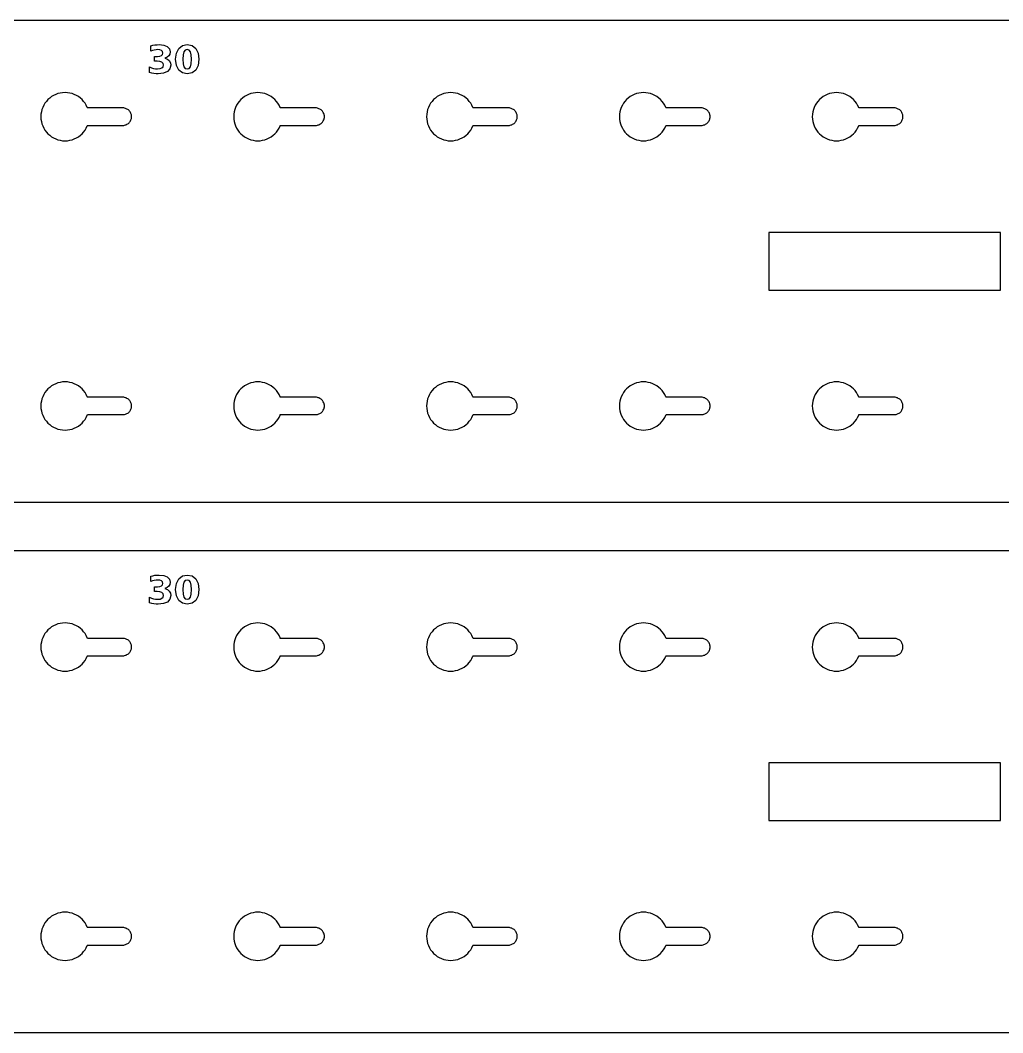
# Model space of a CAD drawing. Header units: millimetres. Extents: x 12 to 808, y 12 to 450.
# Drawn here: x 313.9 to 415.8, y 12.5 to 117.5 of the extents above; entities that cross this region are included whole.
import ezdxf

# ---------------------------------------------------------------- set-up
doc = ezdxf.new("R2010")
doc.units = ezdxf.units.MM
doc.layers.add('CUT', color=1, linetype='Continuous')
doc.layers.add('ENGRAVE', color=5, linetype='Continuous')

msp = doc.modelspace()

# ---------------------------------------------------------------- linework, layer by layer
at = {"layer": 'CUT', "color": 1}
for points in [[(12.5, 112.5), (18.5, 112.5), (18.5, 117.5), (758.5, 117.5), (758.5, 112.5), (764.5, 112.5), (764.5, 72.5), (758.5, 72.5), (758.5, 67.5), (18.5, 67.5), (18.5, 72.5), (12.5, 72.5)], [(320.09, 105.57), (320.27, 105.73), (320.43, 105.91), (320.58, 106.11), (320.7, 106.32), (320.81, 106.54), (320.83, 106.6), (324.5, 106.6), (324.59, 106.6), (324.68, 106.62), (324.76, 106.64), (324.84, 106.67), (324.92, 106.71), (325, 106.75), (325.07, 106.8), (325.14, 106.86), (325.2, 106.93), (325.25, 107), (325.29, 107.08), (325.33, 107.16), (325.36, 107.24), (325.38, 107.32), (325.4, 107.41), (325.4, 107.5), (325.4, 107.59), (325.38, 107.68), (325.36, 107.76), (325.33, 107.84), (325.29, 107.92), (325.25, 108), (325.2, 108.07), (325.14, 108.14), (325.07, 108.2), (325, 108.25), (324.92, 108.29), (324.84, 108.33), (324.76, 108.36), (324.68, 108.38), (324.59, 108.4), (324.5, 108.4), (320.83, 108.4), (320.81, 108.46), (320.7, 108.68), (320.58, 108.89), (320.43, 109.09), (320.27, 109.27), (320.09, 109.43), (319.89, 109.58), (319.68, 109.7), (319.46, 109.81), (319.23, 109.89), (318.99, 109.95), (318.75, 109.99), (318.5, 110), (318.25, 109.99), (318.01, 109.95), (317.77, 109.89), (317.54, 109.81), (317.32, 109.7), (317.11, 109.58), (316.91, 109.43), (316.73, 109.27), (316.57, 109.09), (316.42, 108.89), (316.3, 108.68), (316.19, 108.46), (316.11, 108.23), (316.05, 107.99), (316.01, 107.75), (316, 107.5), (316.01, 107.25), (316.05, 107.01), (316.11, 106.77), (316.19, 106.54), (316.3, 106.32), (316.42, 106.11), (316.57, 105.91), (316.73, 105.73), (316.91, 105.57), (317.11, 105.42), (317.32, 105.3), (317.54, 105.19), (317.77, 105.11), (318.01, 105.05), (318.25, 105.01), (318.5, 105), (318.75, 105.01), (318.99, 105.05), (319.23, 105.11), (319.46, 105.19), (319.68, 105.3), (319.89, 105.42)], [(340.09, 105.57), (340.27, 105.73), (340.43, 105.91), (340.58, 106.11), (340.7, 106.32), (340.81, 106.54), (340.83, 106.6), (344.5, 106.6), (344.59, 106.6), (344.68, 106.62), (344.76, 106.64), (344.84, 106.67), (344.92, 106.71), (345, 106.75), (345.07, 106.8), (345.14, 106.86), (345.2, 106.93), (345.25, 107), (345.29, 107.08), (345.33, 107.16), (345.36, 107.24), (345.38, 107.32), (345.4, 107.41), (345.4, 107.5), (345.4, 107.59), (345.38, 107.68), (345.36, 107.76), (345.33, 107.84), (345.29, 107.92), (345.25, 108), (345.2, 108.07), (345.14, 108.14), (345.07, 108.2), (345, 108.25), (344.92, 108.29), (344.84, 108.33), (344.76, 108.36), (344.68, 108.38), (344.59, 108.4), (344.5, 108.4), (340.83, 108.4), (340.81, 108.46), (340.7, 108.68), (340.58, 108.89), (340.43, 109.09), (340.27, 109.27), (340.09, 109.43), (339.89, 109.58), (339.68, 109.7), (339.46, 109.81), (339.23, 109.89), (338.99, 109.95), (338.75, 109.99), (338.5, 110), (338.25, 109.99), (338.01, 109.95), (337.77, 109.89), (337.54, 109.81), (337.32, 109.7), (337.11, 109.58), (336.91, 109.43), (336.73, 109.27), (336.57, 109.09), (336.42, 108.89), (336.3, 108.68), (336.19, 108.46), (336.11, 108.23), (336.05, 107.99), (336.01, 107.75), (336, 107.5), (336.01, 107.25), (336.05, 107.01), (336.11, 106.77), (336.19, 106.54), (336.3, 106.32), (336.42, 106.11), (336.57, 105.91), (336.73, 105.73), (336.91, 105.57), (337.11, 105.42), (337.32, 105.3), (337.54, 105.19), (337.77, 105.11), (338.01, 105.05), (338.25, 105.01), (338.5, 105), (338.75, 105.01), (338.99, 105.05), (339.23, 105.11), (339.46, 105.19), (339.68, 105.3), (339.89, 105.42)], [(360.09, 105.57), (360.27, 105.73), (360.43, 105.91), (360.58, 106.11), (360.7, 106.32), (360.81, 106.54), (360.83, 106.6), (364.5, 106.6), (364.59, 106.6), (364.68, 106.62), (364.76, 106.64), (364.84, 106.67), (364.92, 106.71), (365, 106.75), (365.07, 106.8), (365.14, 106.86), (365.2, 106.93), (365.25, 107), (365.29, 107.08), (365.33, 107.16), (365.36, 107.24), (365.38, 107.32), (365.4, 107.41), (365.4, 107.5), (365.4, 107.59), (365.38, 107.68), (365.36, 107.76), (365.33, 107.84), (365.29, 107.92), (365.25, 108), (365.2, 108.07), (365.14, 108.14), (365.07, 108.2), (365, 108.25), (364.92, 108.29), (364.84, 108.33), (364.76, 108.36), (364.68, 108.38), (364.59, 108.4), (364.5, 108.4), (360.83, 108.4), (360.81, 108.46), (360.7, 108.68), (360.58, 108.89), (360.43, 109.09), (360.27, 109.27), (360.09, 109.43), (359.89, 109.58), (359.68, 109.7), (359.46, 109.81), (359.23, 109.89), (358.99, 109.95), (358.75, 109.99), (358.5, 110), (358.25, 109.99), (358.01, 109.95), (357.77, 109.89), (357.54, 109.81), (357.32, 109.7), (357.11, 109.58), (356.91, 109.43), (356.73, 109.27), (356.57, 109.09), (356.42, 108.89), (356.3, 108.68), (356.19, 108.46), (356.11, 108.23), (356.05, 107.99), (356.01, 107.75), (356, 107.5), (356.01, 107.25), (356.05, 107.01), (356.11, 106.77), (356.19, 106.54), (356.3, 106.32), (356.42, 106.11), (356.57, 105.91), (356.73, 105.73), (356.91, 105.57), (357.11, 105.42), (357.32, 105.3), (357.54, 105.19), (357.77, 105.11), (358.01, 105.05), (358.25, 105.01), (358.5, 105), (358.75, 105.01), (358.99, 105.05), (359.23, 105.11), (359.46, 105.19), (359.68, 105.3), (359.89, 105.42)], [(379.89, 105.42), (380.09, 105.57), (380.27, 105.73), (380.43, 105.91), (380.58, 106.11), (380.7, 106.32), (380.81, 106.54), (380.83, 106.6), (384.5, 106.6), (384.59, 106.6), (384.68, 106.62), (384.76, 106.64), (384.84, 106.67), (384.92, 106.71), (385, 106.75), (385.07, 106.8), (385.14, 106.86), (385.2, 106.93), (385.25, 107), (385.29, 107.08), (385.33, 107.16), (385.36, 107.24), (385.38, 107.32), (385.4, 107.41), (385.4, 107.5), (385.4, 107.59), (385.38, 107.68), (385.36, 107.76), (385.33, 107.84), (385.29, 107.92), (385.25, 108), (385.2, 108.07), (385.14, 108.14), (385.07, 108.2), (385, 108.25), (384.92, 108.29), (384.84, 108.33), (384.76, 108.36), (384.68, 108.38), (384.59, 108.4), (384.5, 108.4), (380.83, 108.4), (380.81, 108.46), (380.7, 108.68), (380.58, 108.89), (380.43, 109.09), (380.27, 109.27), (380.09, 109.43), (379.89, 109.58), (379.68, 109.7), (379.46, 109.81), (379.23, 109.89), (378.99, 109.95), (378.75, 109.99), (378.5, 110), (378.25, 109.99), (378.01, 109.95), (377.77, 109.89), (377.54, 109.81), (377.32, 109.7), (377.11, 109.58), (376.91, 109.43), (376.73, 109.27), (376.57, 109.09), (376.42, 108.89), (376.3, 108.68), (376.19, 108.46), (376.11, 108.23), (376.05, 107.99), (376.01, 107.75), (376, 107.5), (376.01, 107.25), (376.05, 107.01), (376.11, 106.77), (376.19, 106.54), (376.3, 106.32), (376.42, 106.11), (376.57, 105.91), (376.73, 105.73), (376.91, 105.57), (377.11, 105.42), (377.32, 105.3), (377.54, 105.19), (377.77, 105.11), (378.01, 105.05), (378.25, 105.01), (378.5, 105), (378.75, 105.01), (378.99, 105.05), (379.23, 105.11), (379.46, 105.19), (379.68, 105.3)], [(399.89, 105.42), (400.09, 105.57), (400.27, 105.73), (400.43, 105.91), (400.58, 106.11), (400.7, 106.32), (400.81, 106.54), (400.83, 106.6), (404.5, 106.6), (404.59, 106.6), (404.68, 106.62), (404.76, 106.64), (404.84, 106.67), (404.92, 106.71), (405, 106.75), (405.07, 106.8), (405.14, 106.86), (405.2, 106.93), (405.25, 107), (405.29, 107.08), (405.33, 107.16), (405.36, 107.24), (405.38, 107.32), (405.4, 107.41), (405.4, 107.5), (405.4, 107.59), (405.38, 107.68), (405.36, 107.76), (405.33, 107.84), (405.29, 107.92), (405.25, 108), (405.2, 108.07), (405.14, 108.14), (405.07, 108.2), (405, 108.25), (404.92, 108.29), (404.84, 108.33), (404.76, 108.36), (404.68, 108.38), (404.59, 108.4), (404.5, 108.4), (400.83, 108.4), (400.81, 108.46), (400.7, 108.68), (400.58, 108.89), (400.43, 109.09), (400.27, 109.27), (400.09, 109.43), (399.89, 109.58), (399.68, 109.7), (399.46, 109.81), (399.23, 109.89), (398.99, 109.95), (398.75, 109.99), (398.5, 110), (398.25, 109.99), (398.01, 109.95), (397.77, 109.89), (397.54, 109.81), (397.32, 109.7), (397.11, 109.58), (396.91, 109.43), (396.73, 109.27), (396.57, 109.09), (396.42, 108.89), (396.3, 108.68), (396.19, 108.46), (396.11, 108.23), (396.05, 107.99), (396.01, 107.75), (396, 107.5), (396.01, 107.25), (396.05, 107.01), (396.11, 106.77), (396.19, 106.54), (396.3, 106.32), (396.42, 106.11), (396.57, 105.91), (396.73, 105.73), (396.91, 105.57), (397.11, 105.42), (397.32, 105.3), (397.54, 105.19), (397.77, 105.11), (398.01, 105.05), (398.25, 105.01), (398.5, 105), (398.75, 105.01), (398.99, 105.05), (399.23, 105.11), (399.46, 105.19), (399.68, 105.3)], [(391.5, 95.5), (391.5, 89.5), (415.5, 89.5), (415.5, 95.5)], [(320.09, 75.57), (320.27, 75.73), (320.43, 75.91), (320.58, 76.11), (320.7, 76.32), (320.81, 76.54), (320.83, 76.6), (324.5, 76.6), (324.59, 76.6), (324.68, 76.62), (324.76, 76.64), (324.84, 76.67), (324.92, 76.71), (325, 76.75), (325.07, 76.8), (325.14, 76.86), (325.2, 76.93), (325.25, 77), (325.29, 77.08), (325.33, 77.16), (325.36, 77.24), (325.38, 77.32), (325.4, 77.41), (325.4, 77.5), (325.4, 77.59), (325.38, 77.68), (325.36, 77.76), (325.33, 77.84), (325.29, 77.92), (325.25, 78), (325.2, 78.07), (325.14, 78.14), (325.07, 78.2), (325, 78.25), (324.92, 78.29), (324.84, 78.33), (324.76, 78.36), (324.68, 78.38), (324.59, 78.4), (324.5, 78.4), (320.83, 78.4), (320.81, 78.46), (320.7, 78.68), (320.58, 78.89), (320.43, 79.09), (320.27, 79.27), (320.09, 79.43), (319.89, 79.58), (319.68, 79.7), (319.46, 79.81), (319.23, 79.89), (318.99, 79.95), (318.75, 79.99), (318.5, 80), (318.25, 79.99), (318.01, 79.95), (317.77, 79.89), (317.54, 79.81), (317.32, 79.7), (317.11, 79.58), (316.91, 79.43), (316.73, 79.27), (316.57, 79.09), (316.42, 78.89), (316.3, 78.68), (316.19, 78.46), (316.11, 78.23), (316.05, 77.99), (316.01, 77.75), (316, 77.5), (316.01, 77.25), (316.05, 77.01), (316.11, 76.77), (316.19, 76.54), (316.3, 76.32), (316.42, 76.11), (316.57, 75.91), (316.73, 75.73), (316.91, 75.57), (317.11, 75.42), (317.32, 75.3), (317.54, 75.19), (317.77, 75.11), (318.01, 75.05), (318.25, 75.01), (318.5, 75), (318.75, 75.01), (318.99, 75.05), (319.23, 75.11), (319.46, 75.19), (319.68, 75.3), (319.89, 75.42)], [(339.89, 75.42), (340.09, 75.57), (340.27, 75.73), (340.43, 75.91), (340.58, 76.11), (340.7, 76.32), (340.81, 76.54), (340.83, 76.6), (344.5, 76.6), (344.59, 76.6), (344.68, 76.62), (344.76, 76.64), (344.84, 76.67), (344.92, 76.71), (345, 76.75), (345.07, 76.8), (345.14, 76.86), (345.2, 76.93), (345.25, 77), (345.29, 77.08), (345.33, 77.16), (345.36, 77.24), (345.38, 77.32), (345.4, 77.41), (345.4, 77.5), (345.4, 77.59), (345.38, 77.68), (345.36, 77.76), (345.33, 77.84), (345.29, 77.92), (345.25, 78), (345.2, 78.07), (345.14, 78.14), (345.07, 78.2), (345, 78.25), (344.92, 78.29), (344.84, 78.33), (344.76, 78.36), (344.68, 78.38), (344.59, 78.4), (344.5, 78.4), (340.83, 78.4), (340.81, 78.46), (340.7, 78.68), (340.58, 78.89), (340.43, 79.09), (340.27, 79.27), (340.09, 79.43), (339.89, 79.58), (339.68, 79.7), (339.46, 79.81), (339.23, 79.89), (338.99, 79.95), (338.75, 79.99), (338.5, 80), (338.25, 79.99), (338.01, 79.95), (337.77, 79.89), (337.54, 79.81), (337.32, 79.7), (337.11, 79.58), (336.91, 79.43), (336.73, 79.27), (336.57, 79.09), (336.42, 78.89), (336.3, 78.68), (336.19, 78.46), (336.11, 78.23), (336.05, 77.99), (336.01, 77.75), (336, 77.5), (336.01, 77.25), (336.05, 77.01), (336.11, 76.77), (336.19, 76.54), (336.3, 76.32), (336.42, 76.11), (336.57, 75.91), (336.73, 75.73), (336.91, 75.57), (337.11, 75.42), (337.32, 75.3), (337.54, 75.19), (337.77, 75.11), (338.01, 75.05), (338.25, 75.01), (338.5, 75), (338.75, 75.01), (338.99, 75.05), (339.23, 75.11), (339.46, 75.19), (339.68, 75.3)], [(360.09, 75.57), (360.27, 75.73), (360.43, 75.91), (360.58, 76.11), (360.7, 76.32), (360.81, 76.54), (360.83, 76.6), (364.5, 76.6), (364.59, 76.6), (364.68, 76.62), (364.76, 76.64), (364.84, 76.67), (364.92, 76.71), (365, 76.75), (365.07, 76.8), (365.14, 76.86), (365.2, 76.93), (365.25, 77), (365.29, 77.08), (365.33, 77.16), (365.36, 77.24), (365.38, 77.32), (365.4, 77.41), (365.4, 77.5), (365.4, 77.59), (365.38, 77.68), (365.36, 77.76), (365.33, 77.84), (365.29, 77.92), (365.25, 78), (365.2, 78.07), (365.14, 78.14), (365.07, 78.2), (365, 78.25), (364.92, 78.29), (364.84, 78.33), (364.76, 78.36), (364.68, 78.38), (364.59, 78.4), (364.5, 78.4), (360.83, 78.4), (360.81, 78.46), (360.7, 78.68), (360.58, 78.89), (360.43, 79.09), (360.27, 79.27), (360.09, 79.43), (359.89, 79.58), (359.68, 79.7), (359.46, 79.81), (359.23, 79.89), (358.99, 79.95), (358.75, 79.99), (358.5, 80), (358.25, 79.99), (358.01, 79.95), (357.77, 79.89), (357.54, 79.81), (357.32, 79.7), (357.11, 79.58), (356.91, 79.43), (356.73, 79.27), (356.57, 79.09), (356.42, 78.89), (356.3, 78.68), (356.19, 78.46), (356.11, 78.23), (356.05, 77.99), (356.01, 77.75), (356, 77.5), (356.01, 77.25), (356.05, 77.01), (356.11, 76.77), (356.19, 76.54), (356.3, 76.32), (356.42, 76.11), (356.57, 75.91), (356.73, 75.73), (356.91, 75.57), (357.11, 75.42), (357.32, 75.3), (357.54, 75.19), (357.77, 75.11), (358.01, 75.05), (358.25, 75.01), (358.5, 75), (358.75, 75.01), (358.99, 75.05), (359.23, 75.11), (359.46, 75.19), (359.68, 75.3), (359.89, 75.42)], [(380.09, 75.57), (380.27, 75.73), (380.43, 75.91), (380.58, 76.11), (380.7, 76.32), (380.81, 76.54), (380.83, 76.6), (384.5, 76.6), (384.59, 76.6), (384.68, 76.62), (384.76, 76.64), (384.84, 76.67), (384.92, 76.71), (385, 76.75), (385.07, 76.8), (385.14, 76.86), (385.2, 76.93), (385.25, 77), (385.29, 77.08), (385.33, 77.16), (385.36, 77.24), (385.38, 77.32), (385.4, 77.41), (385.4, 77.5), (385.4, 77.59), (385.38, 77.68), (385.36, 77.76), (385.33, 77.84), (385.29, 77.92), (385.25, 78), (385.2, 78.07), (385.14, 78.14), (385.07, 78.2), (385, 78.25), (384.92, 78.29), (384.84, 78.33), (384.76, 78.36), (384.68, 78.38), (384.59, 78.4), (384.5, 78.4), (380.83, 78.4), (380.81, 78.46), (380.7, 78.68), (380.58, 78.89), (380.43, 79.09), (380.27, 79.27), (380.09, 79.43), (379.89, 79.58), (379.68, 79.7), (379.46, 79.81), (379.23, 79.89), (378.99, 79.95), (378.75, 79.99), (378.5, 80), (378.25, 79.99), (378.01, 79.95), (377.77, 79.89), (377.54, 79.81), (377.32, 79.7), (377.11, 79.58), (376.91, 79.43), (376.73, 79.27), (376.57, 79.09), (376.42, 78.89), (376.3, 78.68), (376.19, 78.46), (376.11, 78.23), (376.05, 77.99), (376.01, 77.75), (376, 77.5), (376.01, 77.25), (376.05, 77.01), (376.11, 76.77), (376.19, 76.54), (376.3, 76.32), (376.42, 76.11), (376.57, 75.91), (376.73, 75.73), (376.91, 75.57), (377.11, 75.42), (377.32, 75.3), (377.54, 75.19), (377.77, 75.11), (378.01, 75.05), (378.25, 75.01), (378.5, 75), (378.75, 75.01), (378.99, 75.05), (379.23, 75.11), (379.46, 75.19), (379.68, 75.3), (379.89, 75.42)], [(400.09, 75.57), (400.27, 75.73), (400.43, 75.91), (400.58, 76.11), (400.7, 76.32), (400.81, 76.54), (400.83, 76.6), (404.5, 76.6), (404.59, 76.6), (404.68, 76.62), (404.76, 76.64), (404.84, 76.67), (404.92, 76.71), (405, 76.75), (405.07, 76.8), (405.14, 76.86), (405.2, 76.93), (405.25, 77), (405.29, 77.08), (405.33, 77.16), (405.36, 77.24), (405.38, 77.32), (405.4, 77.41), (405.4, 77.5), (405.4, 77.59), (405.38, 77.68), (405.36, 77.76), (405.33, 77.84), (405.29, 77.92), (405.25, 78), (405.2, 78.07), (405.14, 78.14), (405.07, 78.2), (405, 78.25), (404.92, 78.29), (404.84, 78.33), (404.76, 78.36), (404.68, 78.38), (404.59, 78.4), (404.5, 78.4), (400.83, 78.4), (400.81, 78.46), (400.7, 78.68), (400.58, 78.89), (400.43, 79.09), (400.27, 79.27), (400.09, 79.43), (399.89, 79.58), (399.68, 79.7), (399.46, 79.81), (399.23, 79.89), (398.99, 79.95), (398.75, 79.99), (398.5, 80), (398.25, 79.99), (398.01, 79.95), (397.77, 79.89), (397.54, 79.81), (397.32, 79.7), (397.11, 79.58), (396.91, 79.43), (396.73, 79.27), (396.57, 79.09), (396.42, 78.89), (396.3, 78.68), (396.19, 78.46), (396.11, 78.23), (396.05, 77.99), (396.01, 77.75), (396, 77.5), (396.01, 77.25), (396.05, 77.01), (396.11, 76.77), (396.19, 76.54), (396.3, 76.32), (396.42, 76.11), (396.57, 75.91), (396.73, 75.73), (396.91, 75.57), (397.11, 75.42), (397.32, 75.3), (397.54, 75.19), (397.77, 75.11), (398.01, 75.05), (398.25, 75.01), (398.5, 75), (398.75, 75.01), (398.99, 75.05), (399.23, 75.11), (399.46, 75.19), (399.68, 75.3), (399.89, 75.42)], [(12.5, 57.5), (18.5, 57.5), (18.5, 62.5), (758.5, 62.5), (758.5, 57.5), (764.5, 57.5), (764.5, 17.5), (758.5, 17.5), (758.5, 12.5), (18.5, 12.5), (18.5, 17.5), (12.5, 17.5)], [(320.09, 50.57), (320.27, 50.73), (320.43, 50.91), (320.58, 51.11), (320.7, 51.32), (320.81, 51.54), (320.83, 51.6), (324.5, 51.6), (324.59, 51.6), (324.68, 51.62), (324.76, 51.64), (324.84, 51.67), (324.92, 51.71), (325, 51.75), (325.07, 51.8), (325.14, 51.86), (325.2, 51.93), (325.25, 52), (325.29, 52.08), (325.33, 52.16), (325.36, 52.24), (325.38, 52.32), (325.4, 52.41), (325.4, 52.5), (325.4, 52.59), (325.38, 52.68), (325.36, 52.76), (325.33, 52.84), (325.29, 52.92), (325.25, 53), (325.2, 53.07), (325.14, 53.14), (325.07, 53.2), (325, 53.25), (324.92, 53.29), (324.84, 53.33), (324.76, 53.36), (324.68, 53.38), (324.59, 53.4), (324.5, 53.4), (320.83, 53.4), (320.81, 53.46), (320.7, 53.68), (320.58, 53.89), (320.43, 54.09), (320.27, 54.27), (320.09, 54.43), (319.89, 54.58), (319.68, 54.7), (319.46, 54.81), (319.23, 54.89), (318.99, 54.95), (318.75, 54.99), (318.5, 55), (318.25, 54.99), (318.01, 54.95), (317.77, 54.89), (317.54, 54.81), (317.32, 54.7), (317.11, 54.58), (316.91, 54.43), (316.73, 54.27), (316.57, 54.09), (316.42, 53.89), (316.3, 53.68), (316.19, 53.46), (316.11, 53.23), (316.05, 52.99), (316.01, 52.75), (316, 52.5), (316.01, 52.25), (316.05, 52.01), (316.11, 51.77), (316.19, 51.54), (316.3, 51.32), (316.42, 51.11), (316.57, 50.91), (316.73, 50.73), (316.91, 50.57), (317.11, 50.42), (317.32, 50.3), (317.54, 50.19), (317.77, 50.11), (318.01, 50.05), (318.25, 50.01), (318.5, 50), (318.75, 50.01), (318.99, 50.05), (319.23, 50.11), (319.46, 50.19), (319.68, 50.3), (319.89, 50.42)], [(340.09, 50.57), (340.27, 50.73), (340.43, 50.91), (340.58, 51.11), (340.7, 51.32), (340.81, 51.54), (340.83, 51.6), (344.5, 51.6), (344.59, 51.6), (344.68, 51.62), (344.76, 51.64), (344.84, 51.67), (344.92, 51.71), (345, 51.75), (345.07, 51.8), (345.14, 51.86), (345.2, 51.93), (345.25, 52), (345.29, 52.08), (345.33, 52.16), (345.36, 52.24), (345.38, 52.32), (345.4, 52.41), (345.4, 52.5), (345.4, 52.59), (345.38, 52.68), (345.36, 52.76), (345.33, 52.84), (345.29, 52.92), (345.25, 53), (345.2, 53.07), (345.14, 53.14), (345.07, 53.2), (345, 53.25), (344.92, 53.29), (344.84, 53.33), (344.76, 53.36), (344.68, 53.38), (344.59, 53.4), (344.5, 53.4), (340.83, 53.4), (340.81, 53.46), (340.7, 53.68), (340.58, 53.89), (340.43, 54.09), (340.27, 54.27), (340.09, 54.43), (339.89, 54.58), (339.68, 54.7), (339.46, 54.81), (339.23, 54.89), (338.99, 54.95), (338.75, 54.99), (338.5, 55), (338.25, 54.99), (338.01, 54.95), (337.77, 54.89), (337.54, 54.81), (337.32, 54.7), (337.11, 54.58), (336.91, 54.43), (336.73, 54.27), (336.57, 54.09), (336.42, 53.89), (336.3, 53.68), (336.19, 53.46), (336.11, 53.23), (336.05, 52.99), (336.01, 52.75), (336, 52.5), (336.01, 52.25), (336.05, 52.01), (336.11, 51.77), (336.19, 51.54), (336.3, 51.32), (336.42, 51.11), (336.57, 50.91), (336.73, 50.73), (336.91, 50.57), (337.11, 50.42), (337.32, 50.3), (337.54, 50.19), (337.77, 50.11), (338.01, 50.05), (338.25, 50.01), (338.5, 50), (338.75, 50.01), (338.99, 50.05), (339.23, 50.11), (339.46, 50.19), (339.68, 50.3), (339.89, 50.42)], [(360.09, 50.57), (360.27, 50.73), (360.43, 50.91), (360.58, 51.11), (360.7, 51.32), (360.81, 51.54), (360.83, 51.6), (364.5, 51.6), (364.59, 51.6), (364.68, 51.62), (364.76, 51.64), (364.84, 51.67), (364.92, 51.71), (365, 51.75), (365.07, 51.8), (365.14, 51.86), (365.2, 51.93), (365.25, 52), (365.29, 52.08), (365.33, 52.16), (365.36, 52.24), (365.38, 52.32), (365.4, 52.41), (365.4, 52.5), (365.4, 52.59), (365.38, 52.68), (365.36, 52.76), (365.33, 52.84), (365.29, 52.92), (365.25, 53), (365.2, 53.07), (365.14, 53.14), (365.07, 53.2), (365, 53.25), (364.92, 53.29), (364.84, 53.33), (364.76, 53.36), (364.68, 53.38), (364.59, 53.4), (364.5, 53.4), (360.83, 53.4), (360.81, 53.46), (360.7, 53.68), (360.58, 53.89), (360.43, 54.09), (360.27, 54.27), (360.09, 54.43), (359.89, 54.58), (359.68, 54.7), (359.46, 54.81), (359.23, 54.89), (358.99, 54.95), (358.75, 54.99), (358.5, 55), (358.25, 54.99), (358.01, 54.95), (357.77, 54.89), (357.54, 54.81), (357.32, 54.7), (357.11, 54.58), (356.91, 54.43), (356.73, 54.27), (356.57, 54.09), (356.42, 53.89), (356.3, 53.68), (356.19, 53.46), (356.11, 53.23), (356.05, 52.99), (356.01, 52.75), (356, 52.5), (356.01, 52.25), (356.05, 52.01), (356.11, 51.77), (356.19, 51.54), (356.3, 51.32), (356.42, 51.11), (356.57, 50.91), (356.73, 50.73), (356.91, 50.57), (357.11, 50.42), (357.32, 50.3), (357.54, 50.19), (357.77, 50.11), (358.01, 50.05), (358.25, 50.01), (358.5, 50), (358.75, 50.01), (358.99, 50.05), (359.23, 50.11), (359.46, 50.19), (359.68, 50.3), (359.89, 50.42)], [(379.89, 50.42), (380.09, 50.57), (380.27, 50.73), (380.43, 50.91), (380.58, 51.11), (380.7, 51.32), (380.81, 51.54), (380.83, 51.6), (384.5, 51.6), (384.59, 51.6), (384.68, 51.62), (384.76, 51.64), (384.84, 51.67), (384.92, 51.71), (385, 51.75), (385.07, 51.8), (385.14, 51.86), (385.2, 51.93), (385.25, 52), (385.29, 52.08), (385.33, 52.16), (385.36, 52.24), (385.38, 52.32), (385.4, 52.41), (385.4, 52.5), (385.4, 52.59), (385.38, 52.68), (385.36, 52.76), (385.33, 52.84), (385.29, 52.92), (385.25, 53), (385.2, 53.07), (385.14, 53.14), (385.07, 53.2), (385, 53.25), (384.92, 53.29), (384.84, 53.33), (384.76, 53.36), (384.68, 53.38), (384.59, 53.4), (384.5, 53.4), (380.83, 53.4), (380.81, 53.46), (380.7, 53.68), (380.58, 53.89), (380.43, 54.09), (380.27, 54.27), (380.09, 54.43), (379.89, 54.58), (379.68, 54.7), (379.46, 54.81), (379.23, 54.89), (378.99, 54.95), (378.75, 54.99), (378.5, 55), (378.25, 54.99), (378.01, 54.95), (377.77, 54.89), (377.54, 54.81), (377.32, 54.7), (377.11, 54.58), (376.91, 54.43), (376.73, 54.27), (376.57, 54.09), (376.42, 53.89), (376.3, 53.68), (376.19, 53.46), (376.11, 53.23), (376.05, 52.99), (376.01, 52.75), (376, 52.5), (376.01, 52.25), (376.05, 52.01), (376.11, 51.77), (376.19, 51.54), (376.3, 51.32), (376.42, 51.11), (376.57, 50.91), (376.73, 50.73), (376.91, 50.57), (377.11, 50.42), (377.32, 50.3), (377.54, 50.19), (377.77, 50.11), (378.01, 50.05), (378.25, 50.01), (378.5, 50), (378.75, 50.01), (378.99, 50.05), (379.23, 50.11), (379.46, 50.19), (379.68, 50.3)], [(399.89, 50.42), (400.09, 50.57), (400.27, 50.73), (400.43, 50.91), (400.58, 51.11), (400.7, 51.32), (400.81, 51.54), (400.83, 51.6), (404.5, 51.6), (404.59, 51.6), (404.68, 51.62), (404.76, 51.64), (404.84, 51.67), (404.92, 51.71), (405, 51.75), (405.07, 51.8), (405.14, 51.86), (405.2, 51.93), (405.25, 52), (405.29, 52.08), (405.33, 52.16), (405.36, 52.24), (405.38, 52.32), (405.4, 52.41), (405.4, 52.5), (405.4, 52.59), (405.38, 52.68), (405.36, 52.76), (405.33, 52.84), (405.29, 52.92), (405.25, 53), (405.2, 53.07), (405.14, 53.14), (405.07, 53.2), (405, 53.25), (404.92, 53.29), (404.84, 53.33), (404.76, 53.36), (404.68, 53.38), (404.59, 53.4), (404.5, 53.4), (400.83, 53.4), (400.81, 53.46), (400.7, 53.68), (400.58, 53.89), (400.43, 54.09), (400.27, 54.27), (400.09, 54.43), (399.89, 54.58), (399.68, 54.7), (399.46, 54.81), (399.23, 54.89), (398.99, 54.95), (398.75, 54.99), (398.5, 55), (398.25, 54.99), (398.01, 54.95), (397.77, 54.89), (397.54, 54.81), (397.32, 54.7), (397.11, 54.58), (396.91, 54.43), (396.73, 54.27), (396.57, 54.09), (396.42, 53.89), (396.3, 53.68), (396.19, 53.46), (396.11, 53.23), (396.05, 52.99), (396.01, 52.75), (396, 52.5), (396.01, 52.25), (396.05, 52.01), (396.11, 51.77), (396.19, 51.54), (396.3, 51.32), (396.42, 51.11), (396.57, 50.91), (396.73, 50.73), (396.91, 50.57), (397.11, 50.42), (397.32, 50.3), (397.54, 50.19), (397.77, 50.11), (398.01, 50.05), (398.25, 50.01), (398.5, 50), (398.75, 50.01), (398.99, 50.05), (399.23, 50.11), (399.46, 50.19), (399.68, 50.3)], [(391.5, 40.5), (391.5, 34.5), (415.5, 34.5), (415.5, 40.5)], [(320.09, 20.57), (320.27, 20.73), (320.43, 20.91), (320.58, 21.11), (320.7, 21.32), (320.81, 21.54), (320.83, 21.6), (324.5, 21.6), (324.59, 21.6), (324.68, 21.62), (324.76, 21.64), (324.84, 21.67), (324.92, 21.71), (325, 21.75), (325.07, 21.8), (325.14, 21.86), (325.2, 21.93), (325.25, 22), (325.29, 22.08), (325.33, 22.16), (325.36, 22.24), (325.38, 22.32), (325.4, 22.41), (325.4, 22.5), (325.4, 22.59), (325.38, 22.68), (325.36, 22.76), (325.33, 22.84), (325.29, 22.92), (325.25, 23), (325.2, 23.07), (325.14, 23.14), (325.07, 23.2), (325, 23.25), (324.92, 23.29), (324.84, 23.33), (324.76, 23.36), (324.68, 23.38), (324.59, 23.4), (324.5, 23.4), (320.83, 23.4), (320.81, 23.46), (320.7, 23.68), (320.58, 23.89), (320.43, 24.09), (320.27, 24.27), (320.09, 24.43), (319.89, 24.58), (319.68, 24.7), (319.46, 24.81), (319.23, 24.89), (318.99, 24.95), (318.75, 24.99), (318.5, 25), (318.25, 24.99), (318.01, 24.95), (317.77, 24.89), (317.54, 24.81), (317.32, 24.7), (317.11, 24.58), (316.91, 24.43), (316.73, 24.27), (316.57, 24.09), (316.42, 23.89), (316.3, 23.68), (316.19, 23.46), (316.11, 23.23), (316.05, 22.99), (316.01, 22.75), (316, 22.5), (316.01, 22.25), (316.05, 22.01), (316.11, 21.77), (316.19, 21.54), (316.3, 21.32), (316.42, 21.11), (316.57, 20.91), (316.73, 20.73), (316.91, 20.57), (317.11, 20.42), (317.32, 20.3), (317.54, 20.19), (317.77, 20.11), (318.01, 20.05), (318.25, 20.01), (318.5, 20), (318.75, 20.01), (318.99, 20.05), (319.23, 20.11), (319.46, 20.19), (319.68, 20.3), (319.89, 20.42)], [(339.89, 20.42), (340.09, 20.57), (340.27, 20.73), (340.43, 20.91), (340.58, 21.11), (340.7, 21.32), (340.81, 21.54), (340.83, 21.6), (344.5, 21.6), (344.59, 21.6), (344.68, 21.62), (344.76, 21.64), (344.84, 21.67), (344.92, 21.71), (345, 21.75), (345.07, 21.8), (345.14, 21.86), (345.2, 21.93), (345.25, 22), (345.29, 22.08), (345.33, 22.16), (345.36, 22.24), (345.38, 22.32), (345.4, 22.41), (345.4, 22.5), (345.4, 22.59), (345.38, 22.68), (345.36, 22.76), (345.33, 22.84), (345.29, 22.92), (345.25, 23), (345.2, 23.07), (345.14, 23.14), (345.07, 23.2), (345, 23.25), (344.92, 23.29), (344.84, 23.33), (344.76, 23.36), (344.68, 23.38), (344.59, 23.4), (344.5, 23.4), (340.83, 23.4), (340.81, 23.46), (340.7, 23.68), (340.58, 23.89), (340.43, 24.09), (340.27, 24.27), (340.09, 24.43), (339.89, 24.58), (339.68, 24.7), (339.46, 24.81), (339.23, 24.89), (338.99, 24.95), (338.75, 24.99), (338.5, 25), (338.25, 24.99), (338.01, 24.95), (337.77, 24.89), (337.54, 24.81), (337.32, 24.7), (337.11, 24.58), (336.91, 24.43), (336.73, 24.27), (336.57, 24.09), (336.42, 23.89), (336.3, 23.68), (336.19, 23.46), (336.11, 23.23), (336.05, 22.99), (336.01, 22.75), (336, 22.5), (336.01, 22.25), (336.05, 22.01), (336.11, 21.77), (336.19, 21.54), (336.3, 21.32), (336.42, 21.11), (336.57, 20.91), (336.73, 20.73), (336.91, 20.57), (337.11, 20.42), (337.32, 20.3), (337.54, 20.19), (337.77, 20.11), (338.01, 20.05), (338.25, 20.01), (338.5, 20), (338.75, 20.01), (338.99, 20.05), (339.23, 20.11), (339.46, 20.19), (339.68, 20.3)], [(360.09, 20.57), (360.27, 20.73), (360.43, 20.91), (360.58, 21.11), (360.7, 21.32), (360.81, 21.54), (360.83, 21.6), (364.5, 21.6), (364.59, 21.6), (364.68, 21.62), (364.76, 21.64), (364.84, 21.67), (364.92, 21.71), (365, 21.75), (365.07, 21.8), (365.14, 21.86), (365.2, 21.93), (365.25, 22), (365.29, 22.08), (365.33, 22.16), (365.36, 22.24), (365.38, 22.32), (365.4, 22.41), (365.4, 22.5), (365.4, 22.59), (365.38, 22.68), (365.36, 22.76), (365.33, 22.84), (365.29, 22.92), (365.25, 23), (365.2, 23.07), (365.14, 23.14), (365.07, 23.2), (365, 23.25), (364.92, 23.29), (364.84, 23.33), (364.76, 23.36), (364.68, 23.38), (364.59, 23.4), (364.5, 23.4), (360.83, 23.4), (360.81, 23.46), (360.7, 23.68), (360.58, 23.89), (360.43, 24.09), (360.27, 24.27), (360.09, 24.43), (359.89, 24.58), (359.68, 24.7), (359.46, 24.81), (359.23, 24.89), (358.99, 24.95), (358.75, 24.99), (358.5, 25), (358.25, 24.99), (358.01, 24.95), (357.77, 24.89), (357.54, 24.81), (357.32, 24.7), (357.11, 24.58), (356.91, 24.43), (356.73, 24.27), (356.57, 24.09), (356.42, 23.89), (356.3, 23.68), (356.19, 23.46), (356.11, 23.23), (356.05, 22.99), (356.01, 22.75), (356, 22.5), (356.01, 22.25), (356.05, 22.01), (356.11, 21.77), (356.19, 21.54), (356.3, 21.32), (356.42, 21.11), (356.57, 20.91), (356.73, 20.73), (356.91, 20.57), (357.11, 20.42), (357.32, 20.3), (357.54, 20.19), (357.77, 20.11), (358.01, 20.05), (358.25, 20.01), (358.5, 20), (358.75, 20.01), (358.99, 20.05), (359.23, 20.11), (359.46, 20.19), (359.68, 20.3), (359.89, 20.42)], [(380.09, 20.57), (380.27, 20.73), (380.43, 20.91), (380.58, 21.11), (380.7, 21.32), (380.81, 21.54), (380.83, 21.6), (384.5, 21.6), (384.59, 21.6), (384.68, 21.62), (384.76, 21.64), (384.84, 21.67), (384.92, 21.71), (385, 21.75), (385.07, 21.8), (385.14, 21.86), (385.2, 21.93), (385.25, 22), (385.29, 22.08), (385.33, 22.16), (385.36, 22.24), (385.38, 22.32), (385.4, 22.41), (385.4, 22.5), (385.4, 22.59), (385.38, 22.68), (385.36, 22.76), (385.33, 22.84), (385.29, 22.92), (385.25, 23), (385.2, 23.07), (385.14, 23.14), (385.07, 23.2), (385, 23.25), (384.92, 23.29), (384.84, 23.33), (384.76, 23.36), (384.68, 23.38), (384.59, 23.4), (384.5, 23.4), (380.83, 23.4), (380.81, 23.46), (380.7, 23.68), (380.58, 23.89), (380.43, 24.09), (380.27, 24.27), (380.09, 24.43), (379.89, 24.58), (379.68, 24.7), (379.46, 24.81), (379.23, 24.89), (378.99, 24.95), (378.75, 24.99), (378.5, 25), (378.25, 24.99), (378.01, 24.95), (377.77, 24.89), (377.54, 24.81), (377.32, 24.7), (377.11, 24.58), (376.91, 24.43), (376.73, 24.27), (376.57, 24.09), (376.42, 23.89), (376.3, 23.68), (376.19, 23.46), (376.11, 23.23), (376.05, 22.99), (376.01, 22.75), (376, 22.5), (376.01, 22.25), (376.05, 22.01), (376.11, 21.77), (376.19, 21.54), (376.3, 21.32), (376.42, 21.11), (376.57, 20.91), (376.73, 20.73), (376.91, 20.57), (377.11, 20.42), (377.32, 20.3), (377.54, 20.19), (377.77, 20.11), (378.01, 20.05), (378.25, 20.01), (378.5, 20), (378.75, 20.01), (378.99, 20.05), (379.23, 20.11), (379.46, 20.19), (379.68, 20.3), (379.89, 20.42)], [(400.09, 20.57), (400.27, 20.73), (400.43, 20.91), (400.58, 21.11), (400.7, 21.32), (400.81, 21.54), (400.83, 21.6), (404.5, 21.6), (404.59, 21.6), (404.68, 21.62), (404.76, 21.64), (404.84, 21.67), (404.92, 21.71), (405, 21.75), (405.07, 21.8), (405.14, 21.86), (405.2, 21.93), (405.25, 22), (405.29, 22.08), (405.33, 22.16), (405.36, 22.24), (405.38, 22.32), (405.4, 22.41), (405.4, 22.5), (405.4, 22.59), (405.38, 22.68), (405.36, 22.76), (405.33, 22.84), (405.29, 22.92), (405.25, 23), (405.2, 23.07), (405.14, 23.14), (405.07, 23.2), (405, 23.25), (404.92, 23.29), (404.84, 23.33), (404.76, 23.36), (404.68, 23.38), (404.59, 23.4), (404.5, 23.4), (400.83, 23.4), (400.81, 23.46), (400.7, 23.68), (400.58, 23.89), (400.43, 24.09), (400.27, 24.27), (400.09, 24.43), (399.89, 24.58), (399.68, 24.7), (399.46, 24.81), (399.23, 24.89), (398.99, 24.95), (398.75, 24.99), (398.5, 25), (398.25, 24.99), (398.01, 24.95), (397.77, 24.89), (397.54, 24.81), (397.32, 24.7), (397.11, 24.58), (396.91, 24.43), (396.73, 24.27), (396.57, 24.09), (396.42, 23.89), (396.3, 23.68), (396.19, 23.46), (396.11, 23.23), (396.05, 22.99), (396.01, 22.75), (396, 22.5), (396.01, 22.25), (396.05, 22.01), (396.11, 21.77), (396.19, 21.54), (396.3, 21.32), (396.42, 21.11), (396.57, 20.91), (396.73, 20.73), (396.91, 20.57), (397.11, 20.42), (397.32, 20.3), (397.54, 20.19), (397.77, 20.11), (398.01, 20.05), (398.25, 20.01), (398.5, 20), (398.75, 20.01), (398.99, 20.05), (399.23, 20.11), (399.46, 20.19), (399.68, 20.3), (399.89, 20.42)]]:
    msp.add_lwpolyline(points, close=True, dxfattribs=at)
at = {"layer": 'ENGRAVE', "color": 5}
for points in [[(328.86, 113.57), (329.12, 113.47), (329.31, 113.31), (329.43, 113.09), (329.46, 112.83), (329.38, 112.45), (329.13, 112.17), (328.72, 112), (328.16, 111.94), (327.94, 111.95), (327.71, 111.98), (327.49, 112.02), (327.27, 112.09), (327.27, 112.67), (327.48, 112.58), (327.69, 112.51), (327.89, 112.47), (328.1, 112.45), (328.36, 112.48), (328.55, 112.56), (328.67, 112.68), (328.71, 112.86), (328.67, 113.03), (328.55, 113.16), (328.35, 113.23), (328.07, 113.26), (327.77, 113.26), (327.77, 113.74), (328.08, 113.74), (328.33, 113.77), (328.51, 113.83), (328.61, 113.95), (328.64, 114.1), (328.61, 114.25), (328.51, 114.36), (328.35, 114.43), (328.13, 114.45), (327.95, 114.44), (327.76, 114.41), (327.58, 114.36), (327.39, 114.29), (327.39, 114.84), (327.61, 114.9), (327.83, 114.94), (328.05, 114.96), (328.26, 114.97), (328.76, 114.92), (329.11, 114.78), (329.33, 114.55), (329.4, 114.22), (329.36, 113.99), (329.26, 113.8), (329.09, 113.66)], [(332.38, 113.45), (332.3, 112.81), (332.06, 112.34), (331.68, 112.04), (331.18, 111.94), (330.67, 112.04), (330.29, 112.34), (330.05, 112.81), (329.97, 113.45), (330.05, 114.1), (330.29, 114.58), (330.67, 114.87), (331.18, 114.97), (331.68, 114.87), (332.06, 114.58), (332.3, 114.1)], [(331.62, 113.46), (331.6, 113.93), (331.52, 114.23), (331.38, 114.4), (331.18, 114.45), (330.97, 114.4), (330.83, 114.23), (330.75, 113.93), (330.73, 113.46), (330.75, 112.99), (330.83, 112.68), (330.97, 112.51), (331.18, 112.45), (331.38, 112.51), (331.52, 112.68), (331.6, 112.99)], [(328.86, 58.57), (329.12, 58.47), (329.31, 58.31), (329.43, 58.09), (329.46, 57.83), (329.38, 57.45), (329.13, 57.17), (328.72, 57), (328.16, 56.94), (327.94, 56.95), (327.71, 56.98), (327.49, 57.02), (327.27, 57.09), (327.27, 57.67), (327.48, 57.58), (327.69, 57.51), (327.89, 57.47), (328.1, 57.45), (328.36, 57.48), (328.55, 57.56), (328.67, 57.68), (328.71, 57.86), (328.67, 58.03), (328.55, 58.16), (328.35, 58.23), (328.07, 58.26), (327.77, 58.26), (327.77, 58.74), (328.08, 58.74), (328.33, 58.77), (328.51, 58.83), (328.61, 58.95), (328.64, 59.1), (328.61, 59.25), (328.51, 59.36), (328.35, 59.43), (328.13, 59.45), (327.95, 59.44), (327.76, 59.41), (327.58, 59.36), (327.39, 59.29), (327.39, 59.84), (327.61, 59.9), (327.83, 59.94), (328.05, 59.96), (328.26, 59.97), (328.76, 59.92), (329.11, 59.78), (329.33, 59.55), (329.4, 59.22), (329.36, 58.99), (329.26, 58.8), (329.09, 58.66)], [(332.38, 58.45), (332.3, 57.81), (332.06, 57.34), (331.68, 57.04), (331.18, 56.94), (330.67, 57.04), (330.29, 57.34), (330.05, 57.81), (329.97, 58.45), (330.05, 59.1), (330.29, 59.58), (330.67, 59.87), (331.18, 59.97), (331.68, 59.87), (332.06, 59.58), (332.3, 59.1)], [(331.62, 58.46), (331.6, 58.93), (331.52, 59.23), (331.38, 59.4), (331.18, 59.45), (330.97, 59.4), (330.83, 59.23), (330.75, 58.93), (330.73, 58.46), (330.75, 57.99), (330.83, 57.68), (330.97, 57.51), (331.18, 57.45), (331.38, 57.51), (331.52, 57.68), (331.6, 57.99)]]:
    msp.add_lwpolyline(points, close=True, dxfattribs=at)

doc.saveas('drawing.dxf')
